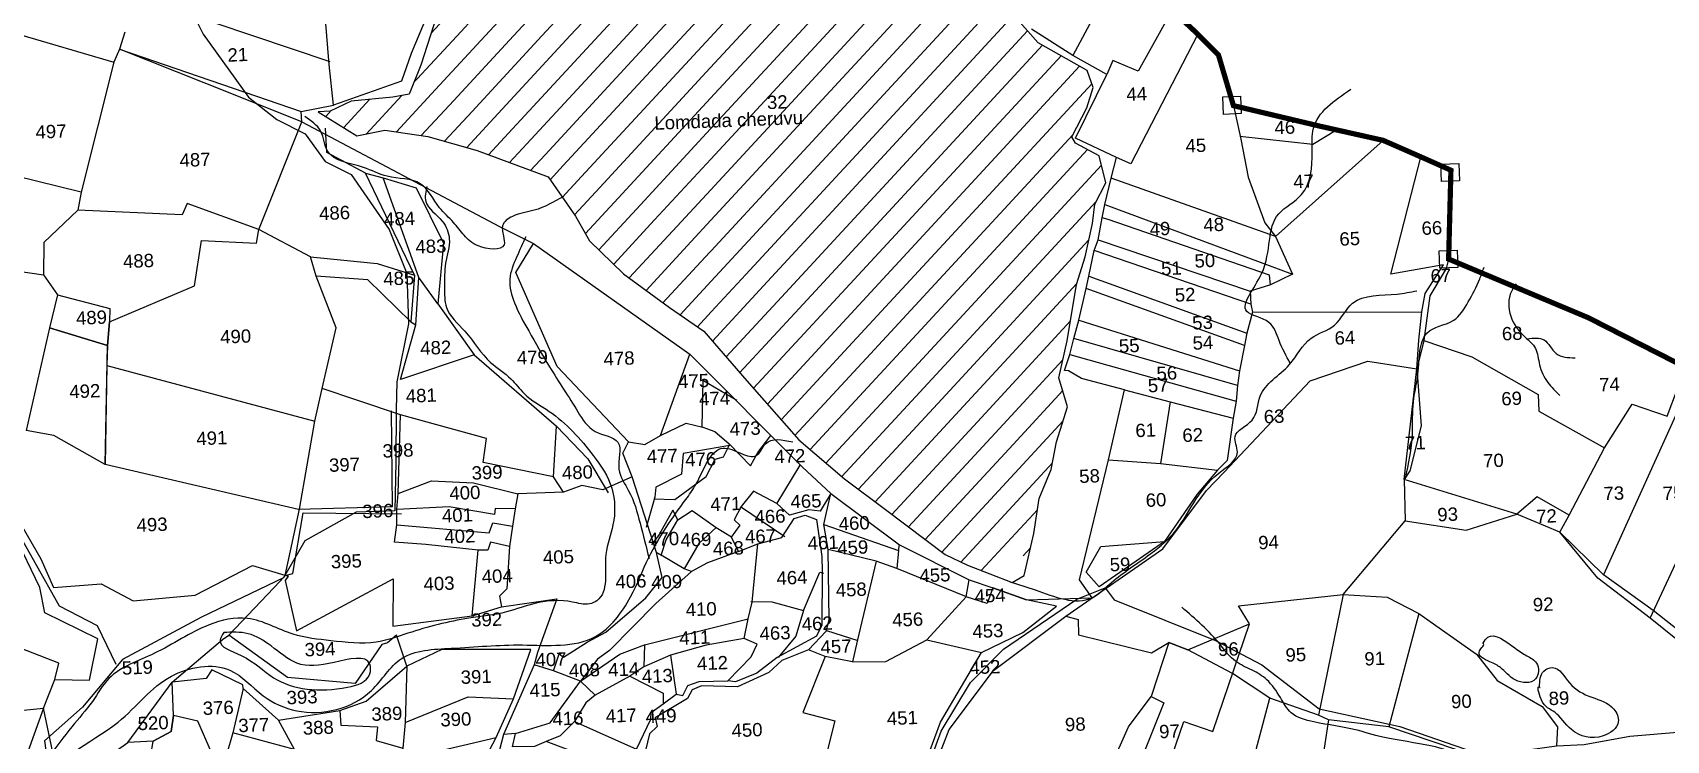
# Model space of a CAD drawing. Header units: inches. Extents: x 191726 to 254104, y 1600078 to 1621862.
# Drawn here: x 199682 to 202180, y 1616471 to 1617553 of the extents above; entities that cross this region are included whole.
import ezdxf
from ezdxf.enums import TextEntityAlignment as Align

# ---------------------------------------------------------------- set-up
doc = ezdxf.new("R2010")
doc.units = ezdxf.units.IN
doc.header["$LTSCALE"] = 15
doc.header["$MEASUREMENT"] = 0
doc.linetypes.add('ACAD_ISO02W100', pattern=[15, 12, -3])
for name, color, linetype in [('PLOT', 7, 'Continuous'), ('PLOT NO', 7, 'Continuous'), ('ROAD', 1, 'Continuous'), ('STREAM', 4, 'Continuous'), ('VILLAGE BOUNDARY STONES', 1, 'Continuous'), ('VILLAGE BOUNDAY', 5, 'Continuous')]:
    doc.layers.add(name, color=color, linetype=linetype)
doc.styles.get("Standard").update_dxf_attribs({"font": 'arial.ttf'})
pattern_1 = [(47.2624, (196958.774, 1615726.033), (-23.3449, 21.57047), [])]

msp = doc.modelspace()

# ---------------------------------------------------------------- hatches: boundary and pattern name
at = {"layer": 'STREAM'}
h = msp.add_hatch(dxfattribs=at)
h.set_pattern_fill('ANSI31', color=256, scale=254.277935, angle=2.2624)
h.set_pattern_definition(pattern_1)
h.paths.add_polyline_path([(201306, 1617291.1), (201323.1, 1617323.6), (201312.9, 1617364.7), (201276.6, 1617384.5), (201270.9, 1617394.1), (201294.1, 1617438.2), (201303.4, 1617469.6), (201294.3, 1617495.4), (201219.4, 1617538), (201167.7, 1617595.9), (201072.6, 1617696), (200977, 1617799.5), (200967.3, 1617819.1), (200889.6, 1617811.1), (200709.5, 1617817.2), (200587.8, 1617817.3), (200562.4, 1617820.4), (200540, 1617786.4), (200520.6, 1617760.4), (200445.3, 1617776.2), (200387.2, 1617788.6), (200361.7, 1617767), (200340, 1617686.5), (200299.7, 1617579.5), (200289.6, 1617548), (200717.8, 1617549.6), (200719.1, 1617215.6), (200754.8, 1617194.4), (201228.8, 1616893.1), (201239.8, 1616886.5), (201247.7, 1616927.4), (201264.3, 1616981.1), (201251.1, 1617025.5), (201264, 1617081.9), (201278.2, 1617168), (201291.2, 1617210.6), (201302.7, 1617261.2)])
h.paths.add_polyline_path([(200627.9, 1617398.9), (200865.5, 1617408.3), (200864.3, 1617439.3), (200626.7, 1617429.9)], flags=25)
h.paths.add_polyline_path([(200800, 1617430.6), (200842, 1617432.3), (200840.8, 1617463.4), (200798.8, 1617461.8)], flags=24)
h = msp.add_hatch(dxfattribs=at)
h.set_pattern_fill('ANSI31', color=256, scale=254.277935, angle=2.2624)
h.set_pattern_definition(pattern_1)
h.paths.add_polyline_path([(200717.8, 1617549.6), (200289.6, 1617548), (200275.3, 1617503.4), (200267.5, 1617484.1), (200719.1, 1617215.6)])
h.paths.add_polyline_path([(200627.9, 1617398.9), (200865.5, 1617408.3), (200864.3, 1617439.3), (200626.7, 1617429.9)], flags=9)
h = msp.add_hatch(dxfattribs=at)
h.set_pattern_fill('ANSI31', color=256, scale=254.277935, angle=2.2624)
h.set_pattern_definition(pattern_1)
h.paths.add_polyline_path([(200719.1, 1617215.6), (200267.5, 1617484.1), (200257.5, 1617459.5), (200232.3, 1617454.8), (200168.9, 1617448.6), (200136.8, 1617433.5), (200118.1, 1617432.2), (200177.2, 1617395.3), (200220.1, 1617404), (200286.2, 1617394.3), (200361.4, 1617373.2), (200470, 1617332.6), (200511.6, 1617272.5), (200533.1, 1617235), (200585.4, 1617184.6), (200655.6, 1617132.7), (200708.1, 1617096.8), (200719.6, 1617083.6)])
h = msp.add_hatch(dxfattribs=at)
h.set_pattern_fill('ANSI31', color=256, scale=254.277935, angle=2.2624)
h.set_pattern_definition(pattern_1)
h.paths.add_polyline_path([(200754.8, 1617194.4), (200719.1, 1617215.6), (200719.6, 1617083.6), (200774, 1617020.9), (200853.6, 1616930.2), (200923.3, 1616870.5), (200985.7, 1616823.8), (201077, 1616754.8), (201111.2, 1616738.6), (201154.1, 1616722.1), (201206.6, 1616760.2), (201212.8, 1616787.1), (201221.2, 1616840.9), (201239.5, 1616885.1), (201239.8, 1616886.5), (201228.8, 1616893.1)])

# ---------------------------------------------------------------- linework, layer by layer
at = {"layer": 'PLOT'}
for points in [[(200093, 1617416.8), (200092.4, 1617432.9), (200141.5, 1617442.3), (200135, 1617504.7), (200123.8, 1617642.7), (200133.6, 1617714.1), (199885.2, 1617808.1)], [(201348.7, 1617661), (201272.5, 1617518.2)], [(199841.9, 1617608.6), (200136.3, 1617509.1)], [(199509.3, 1617575.5), (199572.8, 1617555.5), (199579.1, 1617574.9), (199656.3, 1617552.3), (199805.6, 1617508.4)], [(200290.9, 1617594.2), (200260.3, 1617521.5), (200245.9, 1617479.3), (200141.5, 1617442.3)], [(201424.6, 1617587.7), (201372.4, 1617494.5), (201333.4, 1617510.6), (201324.4, 1617489.4)], [(199755.6, 1617309.4), (199587.6, 1617350.4), (199566.8, 1617294.3), (199587.6, 1617350.4), (199617.8, 1617437.5), (199656.5, 1617552.5)], [(199822.7, 1617554.2), (199814.3, 1617528.2), (199805.6, 1617508.4), (199755.6, 1617309.4), (199750.9, 1617281.9), (199698.7, 1617232.3), (199698, 1617182.9), (199719.7, 1617152.3), (199707.5, 1617101.9), (199671.6, 1616944.8)], [(200093, 1617416.8), (200395.8, 1617256.6), (200447.5, 1617230.9), (200686.5, 1617061.6), (200858.8, 1616888.6), (200902.4, 1616848.3), (201007.4, 1616770), (201113.7, 1616716.2), (201150, 1616703.9), (201201.6, 1616685.6), (201302, 1616688.9), (201282.4, 1616716.2), (201327.2, 1616899.8), (201351.7, 1617006.7), (201285.8, 1617024.4), (201265.6, 1617036.2), (201259.9, 1617036.3), (201268, 1617061.1), (201274.1, 1617085.4), (201281.4, 1617113.4), (201292.6, 1617161.8), (201297, 1617180.9), (201305.1, 1617220.2), (201311.2, 1617236.6), (201317.4, 1617270), (201321.5, 1617290.7), (201331.1, 1617330.7), (201339, 1617362.4), (201276.3, 1617391.9), (201324.4, 1617489.4), (201272.5, 1617518.2), (201209.1, 1617558.5)], [(201463.7, 1617550.9), (201361.3, 1617352.8), (201339, 1617362.4)], [(200093, 1617416.8), (199944.1, 1617476.4), (199814.3, 1617528.2)], [(199814.3, 1617528.2), (200092.4, 1617432.9)], [(201518.1, 1617441.7), (201529.6, 1617390.6), (201540.8, 1617332.2), (201566.1, 1617262.6), (201582.6, 1617241.7), (201608.5, 1617183.9), (201574.7, 1617167.8), (201543.7, 1617157.8), (201544.5, 1617138.2), (201547, 1617125.5), (201538.4, 1617093.8), (201534.9, 1617074.8), (201527.3, 1617035.8), (201524.5, 1617013.7), (201522, 1616989.4), (201517.7, 1616963.6), (201508.3, 1616898.7), (201493.9, 1616884.2), (201462.7, 1616847.2), (201412.7, 1616775.1), (201312.6, 1616705.6), (201292.7, 1616727.9), (201315.4, 1616767.2), (201412.7, 1616775.1)], [(199579.2, 1617200.3), (199698, 1617182.9), (199719.7, 1617152.3), (199799.5, 1617131.2), (199798.9, 1617111.2), (199796, 1617074.8), (199794.9, 1617043.9), (199792.6, 1616892.8), (199796, 1617074.8), (199707.5, 1617101.9), (199796, 1617074.8), (199798.9, 1617111.2), (199929.3, 1617166.2), (199939.9, 1617235.4), (200024.1, 1617231.1), (200027.4, 1617252.4), (200093, 1617416.8)], [(200106.4, 1617210.2), (200208.4, 1617200.1), (200265.6, 1617182.1), (200190.5, 1617338.6), (200131.3, 1617369.9), (200129.3, 1617407)], [(201675.7, 1617404), (201639.6, 1617382.2), (201527.7, 1617394.7)], [(199715.5, 1616563.9), (199768.4, 1616562.5), (199781.3, 1616625.8), (199700.3, 1616665.7), (199692.3, 1616704.3), (199653.5, 1616786), (199645.1, 1616803.8), (199569.6, 1616909.2), (199503.4, 1616965.1), (199461, 1616997.3), (199399, 1617061.3), (199382.1, 1617098.4), (199286.4, 1617172), (199247.2, 1617208.6), (199200.5, 1617297.4), (199181.3, 1617334.4), (199152.4, 1617389.1)], [(201582.6, 1617241.7), (201747, 1617388.6)], [(200663.5, 1616023), (200714.3, 1616009.3), (200885.4, 1616015.8), (200938.6, 1616104.3), (200963.5, 1616168), (200980.6, 1616214.5), (201038.4, 1616374), (201074.4, 1616465), (201083.3, 1616487.1), (201151.1, 1616577.4), (201261.6, 1616660.4), (201410.3, 1616763.9), (201477.1, 1616853), (201503.9, 1616881.1), (201635.6, 1617020.7), (201723.6, 1617050.9), (201798.6, 1617039.1), (201801.8, 1617082.7), (201806.4, 1617126), (201811.4, 1617154.2), (201839.3, 1617198.4), (201759, 1617183.8), (201805.2, 1617365.1)], [(200190.5, 1617338.6), (200217.6, 1617331.1), (200268.3, 1617315.8), (200309.8, 1617231.3), (200301.1, 1617138.3), (200272.2, 1617178.8), (200217.6, 1617331.1)], [(201582.6, 1617241.7), (201331.1, 1617330.7)], [(200068, 1616722.8), (200089.6, 1616824.2), (200112.9, 1616958.8), (200124.2, 1617009.1), (200145.8, 1617101.6), (200115, 1617180.9), (200106.4, 1617210.2), (200027.4, 1617252.4), (199918.1, 1617292.1), (199910.2, 1617274.7), (199750.9, 1617281.9)], [(201321.5, 1617290.7), (201608.5, 1617183.9)], [(201574.7, 1617167.8), (201573, 1617182.5), (201326.4, 1617267.6), (201317.4, 1617270)], [(200478.3, 1616576.9), (200487, 1616602.9), (200493.4, 1616598.1), (200529.5, 1616620.9), (200558.1, 1616636), (200619.5, 1616688.7), (200644.3, 1616720), (200635.8, 1616758.3), (200598.6, 1616873.8), (200584.3, 1616909.9), (200592.9, 1616927.3), (200483.7, 1617042.6), (200420.7, 1617186.3), (200447.5, 1617230.9)], [(201311.2, 1617236.6), (201543.7, 1617157.8)], [(201544.5, 1617138.2), (201305.1, 1617220.2)], [(201847.2, 1617207), (201843.5, 1617192.5), (201818.6, 1617150.7), (201809.3, 1617082.4), (201798.6, 1617039.1)], [(200260.1, 1617110.7), (200194.1, 1617175), (200115, 1617180.9)], [(200356.7, 1617060.6), (200244.2, 1617022.9), (200267.7, 1617106.6), (200272.2, 1617178.8)], [(200265.6, 1617182.1), (200260.1, 1617110.7), (200267.7, 1617106.6)], [(201297, 1617180.9), (201538.4, 1617093.8)], [(201534.9, 1617074.8), (201292.6, 1617161.8)], [(200301.1, 1617138.3), (200356.7, 1617060.6), (200482.5, 1616951.1), (200530.6, 1616901.3), (200561.9, 1616849.1)], [(201547, 1617125.5), (201806.4, 1617126)], [(201281.4, 1617113.4), (201527.3, 1617035.8)], [(201524.5, 1617013.7), (201274.1, 1617085.4)], [(201809.3, 1617082.4), (201882.9, 1617057.5), (201984.1, 1616999.7), (201985.2, 1616974.2), (202085.5, 1616918), (202127.7, 1616984.9), (202181.5, 1616966.5), (202197.3, 1617008.4), (202210.9, 1617004.3), (202227.3, 1617000.7), (202227.4, 1617032.3)], [(200592.9, 1616927.3), (200617.9, 1616923.5), (200641.6, 1616937), (200686.5, 1617061.6)], [(201268, 1617061.1), (201522, 1616989.4)], [(199794.9, 1617043.9), (200112.9, 1616958.8)], [(202333.9, 1616479.1), (202310, 1616524.6), (202259.3, 1616590.9), (202159.9, 1616669.5), (202084.1, 1616723.7), (202017.4, 1616789.4), (201951.4, 1616816.7), (201779.3, 1616869.5), (201798.6, 1617039.1)], [(201798.6, 1617039.1), (201805.4, 1616951.9), (201787.9, 1616882.8), (201779.3, 1616869.5)], [(200354, 1616661.4), (200363, 1616761.6), (200283, 1616770.1), (200235, 1616774), (200238.7, 1616800.2), (200238.5, 1616823.9), (200240.7, 1616848.2), (200244.1, 1616968.6), (200175.9, 1616991.5), (200124.2, 1617009.1)], [(200758.4, 1616990.8), (200706.6, 1617021.1), (200704.9, 1616950.3)], [(201351.7, 1617006.7), (201421.2, 1616988.8), (201517.7, 1616963.6)], [(202210.9, 1617004.3), (202084.1, 1616723.7)], [(202155.3, 1616657.6), (202315.7, 1617001)], [(200229.8, 1616975), (200231.4, 1616828.1), (200088, 1616824), (199792.6, 1616892.8), (199714.2, 1616936.9), (199671.6, 1616944.8)], [(201421.2, 1616988.8), (201406.4, 1616894.4)], [(200478.1, 1616874), (200370.7, 1616895.5), (200375.7, 1616932.4), (200244.1, 1616968.6)], [(200493.3, 1616850.5), (200478.1, 1616874), (200482.5, 1616951.1)], [(200641.6, 1616937), (200680.9, 1616956.1), (200706.4, 1616949.6), (200724.9, 1616943.1), (200746.6, 1616924.4), (200779.6, 1616890.8), (200790.8, 1616910.8), (200810.6, 1616936.8)], [(200631.8, 1616840.3), (200663.5, 1616839.3), (200711.8, 1616874.4), (200725.3, 1616900.6), (200738.4, 1616904.6), (200747.2, 1616922.6)], [(200747.6, 1616922), (200676.6, 1616909.4), (200674, 1616878), (200634.6, 1616857.8), (200633.3, 1616842.9), (200619.7, 1616796.2)], [(201327.2, 1616899.8), (201406.4, 1616894.4), (201493.9, 1616884.2)], [(202031.6, 1616815.2), (202085.5, 1616918)], [(200598.6, 1616873.8), (200553.4, 1616853.7), (200521.3, 1616860.6), (200493.3, 1616850.5), (200423.7, 1616847.8), (200419.6, 1616824.7), (200415.6, 1616798.2), (200411, 1616767), (200406.9, 1616702.3), (200395.7, 1616691), (200398.7, 1616674.8)], [(200854.8, 1616891.5), (200819.8, 1616833.3)], [(200964.2, 1616168.3), (201115.5, 1616164.7), (201168.7, 1616161.4), (201218.8, 1616177.1), (201278, 1616193.6), (201498.2, 1616251.9), (201635.5, 1616318.4), (201797.8, 1616407.6), (201891.3, 1616445.6), (202012.3, 1616462.2), (202054.3, 1616464.3), (202124.4, 1616477), (202276.5, 1616489.9), (202297.9, 1616481.5), (202333.9, 1616479.1), (202366.8, 1616476.3), (202387.2, 1616528.1), (202471.3, 1616702.8), (202527.5, 1616746.4), (202546.5, 1616840.2), (202527, 1616877.1)], [(200240.7, 1616848.2), (200291.4, 1616867.9), (200356, 1616864.6), (200423.7, 1616847.8)], [(200902.4, 1616848.3), (200886.1, 1616821.1), (200868.9, 1616823.1), (200839.3, 1616815), (200819.5, 1616832.9), (200784.1, 1616852.1), (200765.2, 1616828.4), (200754.4, 1616808.2), (200763.2, 1616800), (200750, 1616781.6), (200761.3, 1616759.5), (200790.8, 1616771.2), (200827.3, 1616781.2), (200846.4, 1616810.3), (200863.3, 1616815.2), (200880.3, 1616808.5), (200888.4, 1616752.1), (200889.3, 1616728.8), (200888.6, 1616646.9), (200880.4, 1616629.8), (200820.2, 1616597.4), (200788.9, 1616573.2), (200756.4, 1616560.3), (200744.8, 1616561.5)], [(201109.9, 1616690.1), (201003.4, 1616733.7), (200971.5, 1616744.9), (200898.1, 1616762.5), (200891.6, 1616800.7), (200895.5, 1616819.1), (200902.4, 1616848.3)], [(201779.3, 1616869.5), (201780.6, 1616806.4)], [(199650.1, 1616824.5), (199694.1, 1616748.5), (199713.2, 1616704.6), (199786.5, 1616710.2), (199835.3, 1616684.3), (199930.1, 1616692.7), (200017.6, 1616738.2), (200072.4, 1616722), (200067.9, 1616715), (200085.1, 1616638), (200233.1, 1616717.6), (200232.2, 1616645.6), (200354, 1616661.4), (200398.7, 1616674.8), (200483.3, 1616687), (200453.5, 1616605), (200448.4, 1616586.4), (200401.7, 1616479.6), (200388.9, 1616430.6)], [(200419.6, 1616824.7), (200388.8, 1616825.2), (200388.1, 1616816.3), (200318.8, 1616827.9), (200238.5, 1616823.9)], [(200689.2, 1616729.1), (200677.8, 1616733.2), (200642.8, 1616753.8), (200635.8, 1616758.3), (200642.8, 1616753.8), (200650.3, 1616777.4), (200668.5, 1616808), (200660.7, 1616823), (200639.9, 1616785.7), (200628.2, 1616769.9)], [(200764.3, 1616828.2), (200832.2, 1616782.6)], [(202333.9, 1616479.1), (202254.8, 1616577.6), (202155.3, 1616657.6), (202075.6, 1616719), (202017.4, 1616789.4), (202031.6, 1616815.2), (201982.5, 1616843), (201951.4, 1616816.7)], [(200072.4, 1616722), (200068, 1616722.8), (200079.4, 1616725.7), (200095.1, 1616818.6), (200245.9, 1616817.1)], [(200238.7, 1616800.2), (200379.6, 1616788), (200385.5, 1616803.4), (200415.6, 1616798.2)], [(200668.5, 1616808), (200690, 1616822.2), (200727, 1616796.4), (200750.2, 1616781.9)], [(200891.6, 1616800.7), (201005.8, 1616761.3), (201003.4, 1616733.7)], [(201261.6, 1616660.4), (201280.8, 1616655.5), (201281, 1616632), (201392.7, 1616604.7), (201419.1, 1616620.4), (201448.2, 1616609.2), (201542.6, 1616648.9), (201526, 1616676.4), (201686, 1616693.6), (201780.6, 1616806.4), (201873.8, 1616792.1), (201951.4, 1616816.7)], [(200411, 1616767), (200382, 1616773.8), (200377.5, 1616761.5), (200363, 1616761.6)], [(200727, 1616796.4), (200700.2, 1616771.7), (200677.8, 1616733.2)], [(200761.3, 1616759.5), (200713.9, 1616742.2), (200689.2, 1616729.1), (200634.7, 1616680), (200563.6, 1616608.2), (200545.5, 1616595.1), (200519.3, 1616561), (200478.3, 1616576.9), (200448.4, 1616586.4)], [(200769.9, 1616626.7), (200775.8, 1616656.4), (200781.8, 1616681.9), (200790.8, 1616771.2)], [(200971.5, 1616744.9), (200942.5, 1616622.5), (200935.2, 1616591), (200893.7, 1616599.1), (200868, 1616609.3), (200895.3, 1616637.6), (200900, 1616655.2), (200898.1, 1616762.5)], [(201005.8, 1616761.3), (201007.4, 1616770)], [(199955.3, 1616452.1), (199934.3, 1616500.1), (199897.2, 1616508.5), (199894.8, 1616559.8), (199972, 1616624.7), (199981.6, 1616631.5), (200060.1, 1616714.3), (200068, 1616722.8)], [(200779.9, 1616683.3), (200811.9, 1616682.4), (200860.6, 1616669.4), (200885.5, 1616728), (200890.9, 1616726.3)], [(200764.8, 1616368.1), (200768.1, 1616391.4), (200755.2, 1616451.1), (200889.6, 1616425.3), (201026.7, 1616381.4), (201070, 1616498.3), (201133, 1616605.2), (201196, 1616635.9), (201247.3, 1616676), (201201.6, 1616685.6), (201150, 1616703.9), (201141.4, 1616680), (201109.1, 1616690.3), (201113.7, 1616716.2)], [(200935.2, 1616591), (200986.5, 1616591.2), (201049.1, 1616624.3), (201109.1, 1616690.3)], [(201686, 1616693.6), (201648.2, 1616509.4)], [(201686, 1616693.6), (201753.3, 1616689.7), (201801.4, 1616664.6), (201889.9, 1616602.5), (201921.2, 1616562.4), (201990.5, 1616522.6), (202013.8, 1616491.5), (202012.3, 1616462.2)], [(199673.7, 1615742.7), (199772.3, 1615801.5), (199774.5, 1615838.1), (199792.5, 1615956.6), (199799.8, 1615961.3), (199815, 1616022), (199795.7, 1616039.9), (199819.9, 1616113), (199828.7, 1616139.1), (199840.6, 1616163.6), (199762.1, 1616180.4), (199765.3, 1616192.4), (199753.9, 1616198.6), (199745.4, 1616234.7), (199735.5, 1616313.4), (199722.4, 1616387.5), (199720.4, 1616413.1), (199698.2, 1616519.7), (199715.5, 1616563.9), (199721.6, 1616588.8), (199518.1, 1616667.7)], [(200519.3, 1616561), (200579.6, 1616602.4), (200617.3, 1616616.8), (200775.8, 1616656.4)], [(200860.6, 1616669.4), (200848.8, 1616630.1), (200822, 1616597.4)], [(201347.7, 1616368.8), (201392.6, 1616355.2), (201442, 1616499.3), (201486.5, 1616484.4), (201542.6, 1616648.9)], [(201801.4, 1616664.6), (201755.6, 1616491.2)], [(200151.3, 1616516.5), (200191.6, 1616530.6), (200253.6, 1616584.2), (200238.2, 1616631.6), (200224.3, 1616619.8), (200215.8, 1616617.5), (200174.6, 1616557.5), (200071.4, 1616566.7), (199981.6, 1616631.5)], [(200604.9, 1616457), (200627, 1616503), (200627.4, 1616513.4), (200646.1, 1616526.4), (200665.9, 1616541.1), (200676, 1616539.5), (200683.5, 1616554.8), (200700.9, 1616560.9), (200744.8, 1616561.5), (200780.3, 1616598.3), (200789.5, 1616617.9), (200769.9, 1616626.7), (200711.5, 1616616.3), (200657, 1616601.1), (200616.5, 1616582.9), (200594.8, 1616569), (200541.7, 1616539.6), (200527.5, 1616527.9), (200510.5, 1616499.5), (200488.3, 1616477.5), (200467.1, 1616468.9)], [(200895.7, 1616638.9), (200943.8, 1616623.4)], [(201049.1, 1616624.3), (201133, 1616605.2)], [(200091.4, 1616435.9), (200097, 1616438.6), (200126.8, 1616427.9), (200139, 1616433.5), (200172.7, 1616435), (200240.2, 1616419.2), (200264.6, 1616397.2), (200310.4, 1616399), (200336.1, 1616381.8), (200346.3, 1616409.6), (200370, 1616436.2), (200390.3, 1616475), (200416.9, 1616534), (200443.6, 1616609.4), (200307.3, 1616609.7), (200253.6, 1616584.2), (200251.4, 1616498.2), (200247.8, 1616458.7), (200249, 1616442), (200243.8, 1616438.2), (200185.2, 1616450.3)], [(200868, 1616609.3), (200827.2, 1616592.8), (200807.5, 1616574.6), (200759.7, 1616552.4), (200704.5, 1616554.2), (200690.4, 1616548.1), (200682.9, 1616534.9), (200633.4, 1616505.2), (200636.5, 1616491.9), (200625, 1616480.5), (200619, 1616455), (200608.5, 1616450.3), (200606.1, 1616426), (200599.5, 1616419.9)], [(200617.3, 1616616.8), (200616.5, 1616582.9)], [(200657, 1616601.1), (200665.9, 1616541.1)], [(200893.7, 1616599.1), (200859.7, 1616513.1), (200908.3, 1616500.7), (200889.6, 1616425.3)], [(201891.3, 1616445.6), (201755.6, 1616491.2), (201663.5, 1616501.9), (201648.2, 1616509.4), (201573.5, 1616535.1), (201516.7, 1616572.7), (201448.2, 1616609.2), (201419.1, 1616620.4), (201392, 1616537.6), (201411.7, 1616528), (201347.7, 1616368.8), (201278, 1616193.6)], [(200114.6, 1616282.5), (200149.9, 1616292.4), (200175.2, 1616300.4), (200173.8, 1616326.7), (200176.7, 1616350.1), (200185.1, 1616404.6), (200185.2, 1616450.3), (200082.1, 1616456.7), (200057.5, 1616501.5), (200003.5, 1616550), (200002.9, 1616555.4), (199955.8, 1616578.7), (199947, 1616565.2), (199894.8, 1616559.8)], [(199424.3, 1616550.1), (199581.5, 1616508.3), (199698.2, 1616519.7), (199641.1, 1616360.6), (199660.8, 1616271.8)], [(199722.4, 1616387.5), (199765.4, 1616423.4), (199827.3, 1616467.3), (199894.8, 1616559.8)], [(200003.5, 1616550), (199987.9, 1616482.3), (199978, 1616448.5), (199999.1, 1616434.2), (200051, 1616427), (200086.5, 1616422.6), (200091.4, 1616435.9), (200082.1, 1616456.7), (199987.9, 1616482.3)], [(200420, 1616481.2), (200473.3, 1616497.7), (200519.3, 1616561), (200541.7, 1616539.6)], [(200594.8, 1616569), (200646, 1616543), (200646.1, 1616526.4)], [(200251.4, 1616498.2), (200347.4, 1616537.4), (200416.9, 1616534)], [(201218.8, 1616177.1), (201247.8, 1616267.8), (201305.4, 1616374.5), (201357.8, 1616491.1), (201392, 1616537.6)], [(201498.2, 1616251.9), (201573.5, 1616535.1)], [(199897.2, 1616508.5), (199893.5, 1616484.4), (199865.8, 1616469.4), (199827.3, 1616467.3)], [(199830.2, 1616284.9), (199852.2, 1616386.2), (199865.8, 1616469.4), (199893.5, 1616484.4), (199897.2, 1616508.5)], [(200057.5, 1616501.5), (200151.3, 1616516.5), (200152.9, 1616494), (200209.1, 1616491.2), (200206.8, 1616470.5), (200247.8, 1616458.7)], [(200510.5, 1616499.5), (200604.9, 1616457)], [(201663.5, 1616501.9), (201635.5, 1616318.4)], [(200249, 1616442), (200390.3, 1616475)], [(200644.6, 1616051.5), (200657.6, 1616105), (200672.7, 1616175.3), (200701.4, 1616172.1), (200762.5, 1616358.1), (200764.8, 1616368.1), (200686.1, 1616392.3), (200599.5, 1616419.9), (200591.3, 1616422.2), (200467.1, 1616468.9), (200449.3, 1616461.2), (200415.4, 1616460.7), (200420, 1616481.2), (200401.7, 1616479.6)]]:
    msp.add_lwpolyline(points, dxfattribs=at)
at = {"layer": 'ROAD'}
for points in [[(199926.2, 1617583.9), (199942.5, 1617551.2), (200011.9, 1617454.8), (200055.2, 1617420.6), (200098.5, 1617398.5), (200128.9, 1617356.4), (200168.7, 1617336.2), (200226.8, 1617252.4), (200253.9, 1617185.1), (200256.6, 1617107.8), (200238.7, 1617018.9), (200237.7, 1616977), (200237, 1616897), (200235.7, 1616821.8), (200176.2, 1616819.9), (200097.9, 1616775.7), (200065, 1616719.1), (199939.6, 1616659.2), (199818.8, 1616594.5), (199757.7, 1616521.2), (199699.7, 1616469.7), (199714.3, 1616361.6), (199746.5, 1616205.4)], [(199809.4, 1616586.9), (199780.8, 1616645.9), (199722.5, 1616675.7), (199648.2, 1616808.7), (199592.2, 1616892.1), (199404.1, 1617067.8), (199380.1, 1617109.2), (199288.7, 1617176.4), (199255.1, 1617213.7), (199136.5, 1617426.3)], [(200980, 1616235.1), (201071.3, 1616484.5), (201116.1, 1616559.1), (201166.5, 1616610.2), (201278.4, 1616686.4), (201321.7, 1616704), (201335.8, 1616685.7), (201490.8, 1616623.2), (201561.4, 1616586.2), (201649.2, 1616519.1), (201772.6, 1616491.8), (201886.1, 1616452.6)]]:
    msp.add_lwpolyline(points, dxfattribs=at)
at = {"layer": 'STREAM'}
for points in [[(200118.1, 1617432.2), (200177.2, 1617395.3), (200220.1, 1617404), (200286.2, 1617394.3), (200361.4, 1617373.2), (200470, 1617332.6), (200511.6, 1617272.5), (200533.1, 1617235), (200585.4, 1617184.6), (200655.6, 1617132.7), (200708.1, 1617096.8), (200774, 1617020.9), (200853.6, 1616930.2), (200923.3, 1616870.5), (200985.7, 1616823.8), (201077, 1616754.8), (201111.2, 1616738.6), (201179.6, 1616712.3), (201198.1, 1616722.7), (201212.8, 1616787.1), (201221.2, 1616840.9), (201239.5, 1616885.1), (201247.7, 1616927.4), (201264.3, 1616981.1), (201251.1, 1617025.5), (201264, 1617081.9), (201278.2, 1617168), (201291.2, 1617210.6), (201302.7, 1617261.2), (201306, 1617291.1), (201323.1, 1617323.6), (201312.9, 1617364.7), (201276.6, 1617384.5), (201270.9, 1617394.1), (201294.1, 1617438.2), (201303.4, 1617469.6), (201294.3, 1617495.4), (201219.4, 1617538), (201167.7, 1617595.9)], [(200299.7, 1617579.5), (200275.3, 1617503.4), (200257.5, 1617459.5), (200232.3, 1617454.8), (200168.9, 1617448.6), (200136.8, 1617433.5), (200118.1, 1617432.2)]]:
    msp.add_lwpolyline(points, dxfattribs=at)
for points in [[(201604.9, 1617047.3), (201587.9, 1617082.5), (201572.4, 1617110), (201538.5, 1617126.9), (201561, 1617184.5), (201587.4, 1617276.2), (201622.1, 1617305.6), (201638.5, 1617371.1), (201640.4, 1617407), (201697.4, 1617466.7)], [(200493.2, 1617302.8), (200448.8, 1617281.7), (200415.5, 1617272.2), (200400.2, 1617257.7), (200402.5, 1617228.8), (200362.7, 1617227.2), (200341.6, 1617243.4), (200325.3, 1617262.9), (200303.9, 1617285.6), (200274.4, 1617322.1), (200224, 1617333.6), (200187.5, 1617347.2), (200132.7, 1617372.1), (200122.3, 1617402.3), (200097.7, 1617425)], [(200284.6, 1617318.1), (200282.8, 1617295.2), (200308, 1617264.9), (200318.8, 1617237.9), (200313.2, 1617200.9), (200311.6, 1617163.8), (200314.4, 1617133), (200342.5, 1617096.6), (200382, 1617048.7), (200413.1, 1617023.6), (200433.1, 1617001.4), (200471.7, 1616974), (200539, 1616906.3), (200567.3, 1616856.5), (200569.1, 1616800.5), (200558.2, 1616754.8), (200544.3, 1616684.2), (200533.3, 1616679.5), (200507.2, 1616682.2), (200451.6, 1616680.6), (200406.4, 1616667.1), (200348.6, 1616657.4), (200255.5, 1616634.5), (200207.1, 1616620.9), (200137.7, 1616623.1), (200079.8, 1616633.1), (200010.4, 1616657.1), (199951.4, 1616647.3), (199867.7, 1616603.8), (199798.1, 1616565.2), (199772.9, 1616530.2), (199741.5, 1616491.5), (199704.4, 1616443.6), (199662.4, 1616380.8), (199661.2, 1616317), (199670.5, 1616267.9), (199687.2, 1616206.8), (199693.4, 1616158.4), (199699.8, 1616106.7), (199679.8, 1616033.6), (199661, 1615960.5), (199613.5, 1615894.5), (199570.7, 1615849), (199519.3, 1615802.4), (199421.8, 1615734.9), (199369.1, 1615688.9), (199325.7, 1615644.5), (199307, 1615618.5), (199252.2, 1615559.2), (199180.7, 1615536.5), (199109.1, 1615564), (199024.5, 1615637.9), (198977.5, 1615685.5), (198908.7, 1615697.2), (198836.5, 1615738.8), (198829.8, 1615782.5), (198830.1, 1615727.5), (198819.4, 1615685.6), (198809.4, 1615626.5), (198805, 1615581.2), (198773.8, 1615539.2), (198725.8, 1615501.4), (198686.7, 1615425.4), (198692.5, 1615373.7), (198688.2, 1615310.4), (198665, 1615270), (198613.7, 1615188.9), (198579.8, 1615137.5), (198564.4, 1615073.2), (198539.2, 1614958.4), (198526.6, 1614903.5), (198525.1, 1614861.8), (198530.9, 1614839.8), (198526.1, 1614821.7), (198505.5, 1614821.7), (198462.3, 1614863.8), (198415.4, 1614939.3), (198351.8, 1615030.1), (198354.7, 1615099.5), (198362.9, 1615187.9), (198390.6, 1615270.6), (198403.1, 1615314.9), (198370.2, 1615365), (198327.3, 1615399.5), (198293.1, 1615482.2), (198278.6, 1615581.2), (198265.7, 1615641.9), (198256.5, 1615669), (198247.3, 1615699)], [(200435.8, 1617241.2), (200421.6, 1617209.7), (200411.3, 1617176.4), (200418.5, 1617139.9), (200440.2, 1617097), (200472.1, 1617042.1), (200515.5, 1616973.2), (200541.8, 1616943.3), (200576.7, 1616926.6), (200578.3, 1616885.4), (200593.1, 1616852.5), (200610.6, 1616802.9), (200624.3, 1616749)], [(201781, 1616870.8), (201791.9, 1616939.7), (201793.3, 1616988.7), (201799.6, 1617026.1), (201803.3, 1617065.4), (201813.9, 1617093.8), (201854.3, 1617113), (201877.3, 1617141.3), (201894.8, 1617176.6), (201901.3, 1617194.4)], [(201177.2, 1616712.9), (201214.9, 1616700.7), (201302, 1616688.9), (201328.2, 1616709.3), (201386.7, 1616752.7), (201425.8, 1616786.8), (201495.9, 1616879.6), (201524.1, 1616911.5), (201520.6, 1616935.3), (201546.6, 1616960.6), (201559, 1616997.1), (201603.5, 1617045.3), (201636.9, 1617086), (201672.7, 1617106), (201700.4, 1617139.5), (201768.3, 1617153.4), (201798.5, 1617158.5)], [(201950.6, 1617169), (201943.2, 1617157.6), (201942.1, 1617119.7), (201964.3, 1617087.4), (201979.9, 1617070.4), (201986.2, 1617045.2), (201999, 1617018.3), (202017.4, 1616998.2)], [(201967.6, 1617084.9), (201993.1, 1617083.3), (202011.6, 1617062.5), (202040.6, 1617055.8)], [(198709.8, 1615373.8), (198750.2, 1615429.5), (198786.4, 1615492.2), (198855.8, 1615548.4), (198923.2, 1615555.5), (199031.7, 1615550.8), (199114.3, 1615525), (199158.7, 1615509.4), (199248.3, 1615541.9), (199319.4, 1615626.8), (199462.9, 1615732.4), (199573.7, 1615804.7), (199641, 1615896.9), (199691.7, 1615984.7), (199733.3, 1616091.4), (199725.4, 1616176.5), (199721.2, 1616268.4), (199710.1, 1616336.9), (199701.3, 1616396.5), (199812.1, 1616498.6), (199893.8, 1616568.8), (199983, 1616578.1), (200034.2, 1616538.9), (200085.4, 1616515.8), (200199.6, 1616546.8), (200245.4, 1616595.6), (200321.5, 1616611.5), (200430.7, 1616616.6), (200542.4, 1616629.4), (200596, 1616690.1), (200624, 1616750.5), (200680.4, 1616839), (200695.9, 1616862.1), (200737.6, 1616917.9), (200765.6, 1616909.3), (200788.3, 1616906.3), (200802.4, 1616924.3), (200844.2, 1616927.2)], [(201683.9, 1615704), (201721.3, 1615730.3), (201726, 1615743), (201732.4, 1615790.9), (201750.2, 1615838.3), (201780.7, 1615909), (201800.2, 1615938.8), (201813.7, 1615991.2), (201817.1, 1616038), (201834.5, 1616095.7), (201859.5, 1616176.2), (201875.7, 1616214.2), (201878.5, 1616247.5), (201845, 1616280.4), (201840.4, 1616319.6), (201833.5, 1616360.9), (201822.3, 1616408.1), (201822.3, 1616435.1), (201843.6, 1616447.3), (201748.9, 1616475.1), (201704.9, 1616486.8), (201641.1, 1616498.8), (201606.3, 1616513), (201589.8, 1616536.2), (201569, 1616563.4), (201546.6, 1616578.1), (201521.2, 1616591.6), (201498.4, 1616616.6), (201439, 1616674.4)], [(199973.8, 1616635.6), (200011, 1616633.8), (200046.1, 1616615.1), (200085.5, 1616588.8), (200142.8, 1616589.8), (200197.4, 1616587.1), (200197.2, 1616572.2), (200162.9, 1616551.9), (200050, 1616566.4), (200000.7, 1616600.3), (199968.3, 1616623.7), (199973.8, 1616635.6)], [(201899.9, 1616619.2), (201907, 1616628.3), (201948.5, 1616612.1), (201966.8, 1616600), (201981.6, 1616588.8), (201980.2, 1616564.6), (201949.1, 1616563), (201926.6, 1616581.9), (201910.4, 1616590.8), (201894.4, 1616607.4), (201899.9, 1616619.2), (201899.2, 1616619.5)], [(201986.3, 1616552), (201992.7, 1616576.6), (202006.3, 1616581.9), (202032, 1616558.5), (202066.2, 1616536.6), (202099.9, 1616518.6), (202106.7, 1616499.2), (202083.3, 1616477.4), (202035.1, 1616487.1), (202009.5, 1616513.6), (201988.5, 1616533.7), (201986.3, 1616552), (201987, 1616551.4)]]:
    msp.add_spline(points, degree=3, dxfattribs=at)
at = {"layer": 'VILLAGE BOUNDARY STONES'}
for points in [[(201501.6, 1617455), (201529.1, 1617456.1), (201530.1, 1617429.5), (201502.7, 1617428.4)], [(201835.1, 1617352.2), (201862.6, 1617353.3), (201863.6, 1617326.7), (201836.2, 1617325.6)], [(201832.7, 1617219.6), (201860.1, 1617220.7), (201861.2, 1617194.1), (201833.7, 1617193)]]:
    msp.add_lwpolyline(points, close=True, dxfattribs=at)
at = {"layer": 'VILLAGE BOUNDAY', "linetype": 'ACAD_ISO02W100', "ltscale": 0.2, "const_width": 8}
msp.add_lwpolyline([(201424.6, 1617587.7), (201463.7, 1617550.9), (201495.1, 1617519.5), (201518.1, 1617441.7), (201651.6, 1617410), (201747, 1617388.6), (201804.8, 1617363.3), (201850.7, 1617342.9), (201847.2, 1617207), (202060.7, 1617117.3), (202227.4, 1617032.3)], dxfattribs=at)

# ---------------------------------------------------------------- texts
at = {"layer": 'PLOT NO'}
for s, height, p in [('21', 20.34, (199995.3, 1617519.6)), ('32', 20.34, (200820.4, 1617447.1)), ('44', 20.34, (201370.1, 1617459.5)), ('Lomdada cheruvu', 20.342, (200746.1, 1617419.3)), ('497', 20.34, (199709.6, 1617402.1)), ('46', 20.34, (201596.6, 1617408.5)), ('45', 20.34, (201460.6, 1617380.7)), ('487', 20.34, (199929.9, 1617358.9)), ('47', 20.34, (201625.4, 1617325.9)), ('486', 20.34, (200143.3, 1617277.5)), ('484', 20.34, (200242.7, 1617268.7)), ('49', 20.34, (201405.7, 1617253.4)), ('48', 20.34, (201487.9, 1617259.7)), ('65', 20.34, (201695.9, 1617238.1)), ('66', 20.34, (201821.5, 1617254.6)), ('483', 20.34, (200290.6, 1617226.5)), ('488', 20.34, (199843.4, 1617204.2)), ('51', 20.34, (201423.2, 1617192.9)), ('50', 20.34, (201474.3, 1617204.6)), ('485', 20.34, (200241.5, 1617177.5)), ('67', 20.34, (201835.3, 1617181.7)), ('52', 20.34, (201444.2, 1617152.5)), ('489', 20.34, (199771.5, 1617117.5)), ('490', 20.34, (199992, 1617088.6)), ('53', 20.34, (201470.8, 1617109.9)), ('68', 20.34, (201944.4, 1617093.2)), ('482', 20.34, (200298, 1617071.4)), ('55', 20.34, (201358.7, 1617074.5)), ('54', 20.34, (201471.4, 1617079)), ('64', 20.34, (201688.5, 1617086.6)), ('479', 20.34, (200445.8, 1617056.7)), ('478', 20.34, (200578.4, 1617055)), ('475', 20.34, (200692.4, 1617020.5)), ('57', 20.34, (201403, 1617013.8)), ('56', 20.34, (201416.2, 1617032.5)), ('74', 20.34, (202093.2, 1617015.2)), ('492', 20.34, (199761.3, 1617004.9)), ('481', 20.34, (200275.9, 1616998.2)), ('474', 20.34, (200724.4, 1616993.8)), ('69', 20.34, (201943.5, 1616993.7)), ('63', 20.34, (201580.2, 1616966.3)), ('473', 20.34, (200771.2, 1616947.7)), ('61', 20.34, (201383.8, 1616945.2)), ('62', 20.34, (201455.7, 1616937.8)), ('491', 20.34, (199955.6, 1616933.1)), ('398', 20.34, (200240.3, 1616914.2)), ('71', 20.34, (201796.3, 1616925.7)), ('397', 20.34, (200158.5, 1616892.4)), ('477', 20.34, (200644.5, 1616905.8)), ('476', 20.34, (200703.2, 1616900.7)), ('472', 20.34, (200839.7, 1616905.5)), ('70', 20.34, (201915.7, 1616898.8)), ('399', 20.34, (200376.6, 1616880.5)), ('480', 20.34, (200514.7, 1616880.6)), ('58', 20.34, (201298, 1616875.1)), ('400', 20.34, (200342.6, 1616849.4)), ('465', 20.34, (200864.3, 1616836.6)), ('60', 20.34, (201399.6, 1616838.5)), ('73', 20.34, (202099.8, 1616848.7)), ('75', 20.34, (202190.4, 1616849)), ('396', 20.34, (200209.4, 1616821.6)), ('401', 20.34, (200331.2, 1616815)), ('471', 20.34, (200741.7, 1616832.4)), ('466', 20.34, (200809.3, 1616813.2)), ('93', 20.34, (201845.7, 1616816.4)), ('72', 20.34, (201996.8, 1616813.7)), ('493', 20.34, (199864.2, 1616800.7)), ('460', 20.34, (200938, 1616802.9)), ('402', 20.34, (200334.9, 1616782.9)), ('470', 20.34, (200646.6, 1616778.8)), ('469', 20.34, (200695.9, 1616777.8)), ('468', 20.34, (200745.6, 1616764.5)), ('467', 20.34, (200794.7, 1616782.9)), ('461', 20.34, (200890.5, 1616773.1)), ('459', 20.34, (200935.8, 1616765.8)), ('94', 20.34, (201571.8, 1616773.6)), ('395', 20.34, (200161.3, 1616744.7)), ('405', 20.34, (200485.7, 1616751.2)), ('59', 20.34, (201344.6, 1616739.9)), ('404', 20.34, (200392, 1616722)), ('406', 20.34, (200596.6, 1616714)), ('409', 20.34, (200651.3, 1616713.1)), ('464', 20.34, (200842.8, 1616719.6)), ('455', 20.34, (201061.4, 1616723.4)), ('403', 20.34, (200303.1, 1616710.6)), ('458', 20.34, (200933.5, 1616701.3)), ('454', 20.34, (201145.9, 1616692.1)), ('410', 20.34, (200704, 1616671.4)), ('92', 20.34, (201991.8, 1616678.7)), ('392', 20.34, (200375.9, 1616655.4)), ('462', 20.34, (200881.4, 1616649.4)), ('456', 20.34, (201019.8, 1616655.5)), ('453', 20.34, (201142.5, 1616638.1)), ('411', 20.34, (200694.2, 1616627.9)), ('463', 20.34, (200817, 1616634.8)), ('457', 20.34, (200910.2, 1616614.2)), ('394', 20.34, (200121.1, 1616610.1)), ('407', 20.34, (200474.3, 1616594.4)), ('412', 20.34, (200721.2, 1616588.9)), ('96', 20.34, (201510.3, 1616610.2)), ('95', 20.34, (201613.5, 1616601.7)), ('91', 20.34, (201734.1, 1616595.8)), ('519', 20.34, (199841.7, 1616582.1)), ('391', 20.34, (200359.9, 1616568)), ('408', 20.34, (200525.4, 1616578.2)), ('414', 20.34, (200585.5, 1616579.3)), ('413', 20.34, (200636.9, 1616569.2)), ('452', 20.34, (201138, 1616582.7)), ('393', 20.34, (200093.6, 1616536.8)), ('415', 20.34, (200465.2, 1616547.7)), ('376', 20.34, (199965.3, 1616520.5)), ('90', 20.34, (201866.7, 1616530.3)), ('89', 20.34, (202015.9, 1616535.2)), ('520', 20.34, (199865.8, 1616497.2)), ('377', 20.34, (200019.8, 1616494.1)), ('388', 20.34, (200118.4, 1616490.2)), ('389', 20.34, (200223.3, 1616511.4)), ('390', 20.34, (200328.8, 1616502.8)), ('416', 20.34, (200500.3, 1616504.2)), ('417', 20.34, (200581.6, 1616508.6)), ('449', 20.34, (200642.7, 1616507.9)), ('451', 20.34, (201011.7, 1616504.9)), ('98', 20.34, (201276.2, 1616495.3)), ('450', 20.34, (200774.2, 1616486.4)), ('97', 20.34, (201420.2, 1616484.5))]:
    msp.add_text(s, height=height, rotation=2.2624, dxfattribs=at).set_placement(p, align=Align.MIDDLE_CENTER)

doc.saveas('drawing.dxf')
